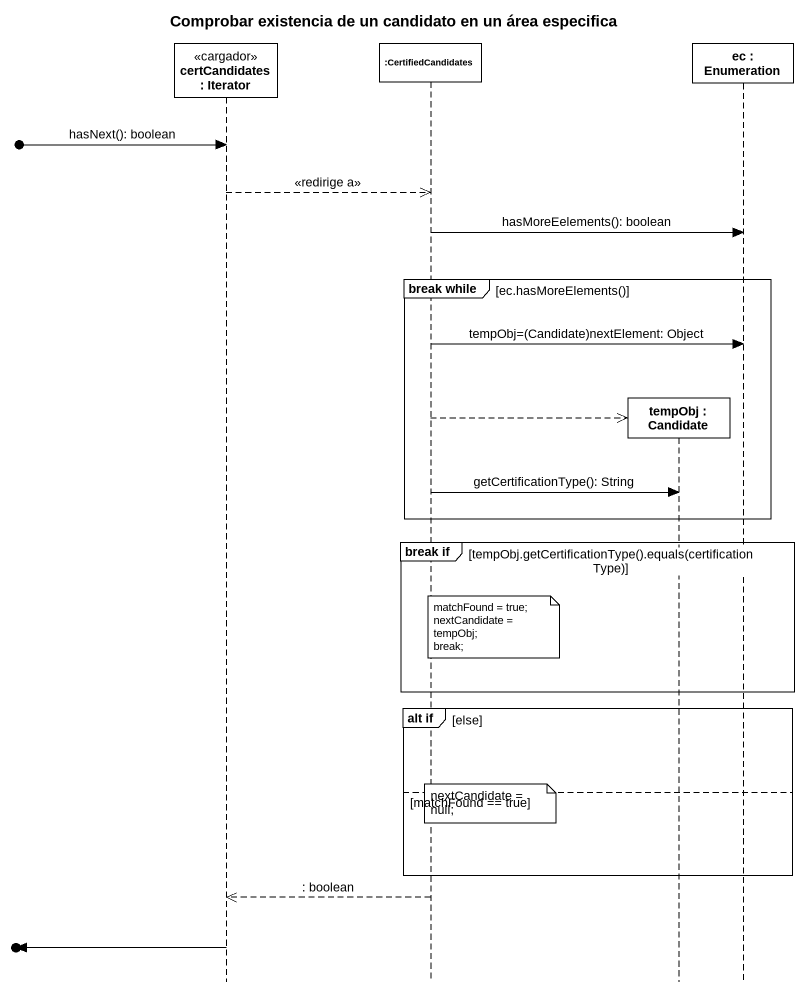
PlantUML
@startuml
title Comprobar existencia de un candidato en un área especifica
hide footbox
participant "certCandidates : Iterator" as certCandidates <<cargador>>
participant ":CertifiedCandidates" as CertifiedCandidates
participant "tempObj : Candidate" as tempObj
participant "ec : Enumeration" as ec

[o-> certCandidates : hasNext(): boolean
certCandidates -->> CertifiedCandidates : <<redirige a>>
CertifiedCandidates -> ec : hasMoreEelements(): boolean
group break while [ec.hasMoreElements()]
  CertifiedCandidates -> ec : tempObj=(Candidate)nextElement: Object
  CertifiedCandidates -->> tempObj **
  CertifiedCandidates -> tempObj : getCertificationType(): String
end
group break if [tempObj.getCertificationType().equals(certificationType)]
  note over CertifiedCandidates
    matchFound = true;
    nextCandidate = tempObj;
    break;
  end note
end
group alt if [else]
else matchFound == true
  note over CertifiedCandidates : nextCandidate = null;
end
CertifiedCandidates -->> certCandidates : : boolean
[o<- certCandidates
@enduml
